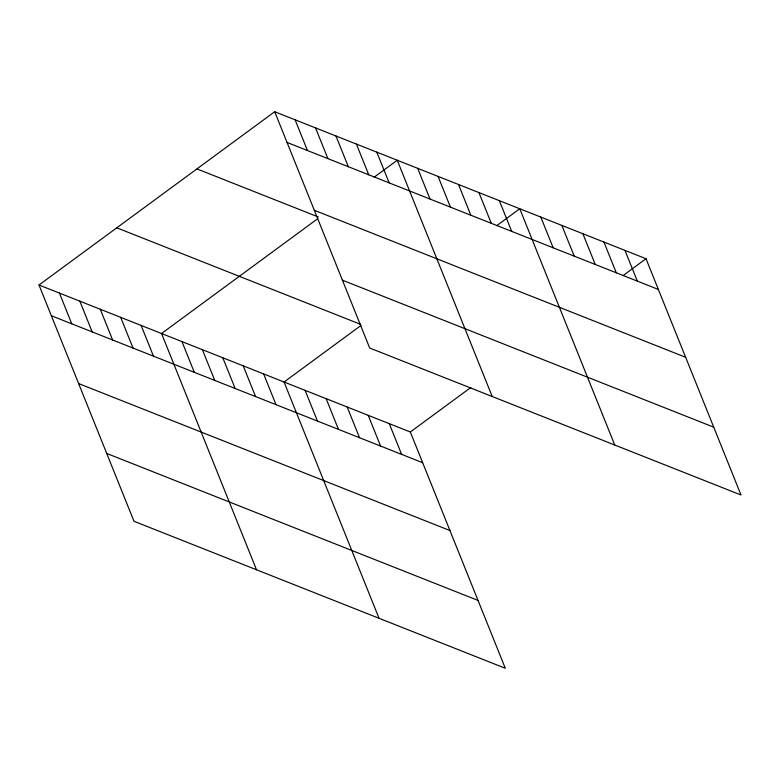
<?xml version="1.0" encoding="UTF-8"?>
<svg xmlns="http://www.w3.org/2000/svg" width="780" height="780" viewBox="0 0 780 780"><rect width="100%" height="100%" fill="white"/><g stroke="black" fill="none" stroke-linecap="round" stroke-linejoin="round"><path stroke-width="1.17" d="M39 285.002L410.319 431.993L505.294 668.265L133.984 521.274L39 285.002L274.706 111.735L646.015 258.726L741 494.998L369.681 348.007L274.706 111.735M317.548 218.819L161.538 333.508L256.513 569.78M374.195 177.177L397.235 160.241L492.219 396.513M360.886 325.543L284.066 382.015L379.051 618.286M496.723 225.683L519.773 208.748L614.757 445.019M410.319 431.993L470.808 387.514M622.966 275.662L646.015 258.726M287.06 142.457L658.369 289.448M314.32 210.288L685.639 357.279M196.921 168.909L318.377 216.996M342.42 280.176L713.729 427.167M116.785 227.819L360.779 324.412M51.353 315.734L422.662 462.715M78.624 383.565L449.933 530.546M106.714 453.443L478.033 600.434M624.975 250.39L637.328 281.122M603.934 242.063L616.288 272.795M582.894 233.737L595.247 264.459M561.853 225.4L574.207 256.132M540.813 217.074L553.166 247.806M499.346 200.665L511.7 231.387M478.93 192.572L491.283 223.304M458.503 184.489L470.857 215.221M438.077 176.407L450.43 207.139M417.661 168.324L430.014 199.056M376.818 152.159L389.171 182.881M356.392 144.066L368.745 174.798M335.965 135.983L348.319 166.715M315.549 127.901L327.902 158.632M295.123 119.818L307.476 150.55M389.269 423.657L401.622 454.389M368.228 415.331L380.581 446.062M347.188 407.004L359.541 437.726M326.147 398.677L338.5 429.4M305.107 390.341L317.46 421.073M263.65 373.932L275.993 404.654M243.224 365.849L255.577 396.572M222.797 357.757L235.15 388.489M202.381 349.674L214.734 380.406M181.954 341.591L194.308 372.323M141.112 325.426L153.465 356.148M120.686 317.343L133.039 348.065M100.269 309.25L112.622 339.982M79.843 301.168L92.196 331.9M59.426 293.085L71.779 323.817"/></g></svg>
